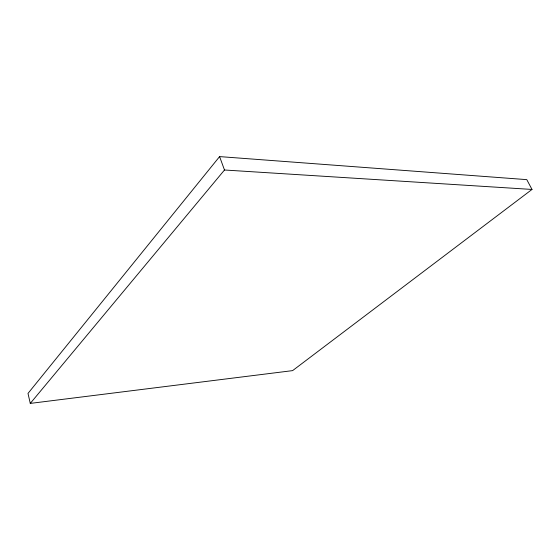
<?xml version="1.0" encoding="UTF-8"?>
<svg xmlns="http://www.w3.org/2000/svg" width="560" height="560" viewBox="0 0 560 560"><rect width="100%" height="100%" fill="white"/><g stroke="black" fill="none" stroke-linecap="round" stroke-linejoin="round"><path stroke-width="0.84" d="M219.59 156.597L28 393.421L30.275 403.403L292.593 370.629L532 189.448L526.785 179.634L219.59 156.597L224.49 170.002L30.275 403.403M224.49 170.002L532 189.448"/></g></svg>
